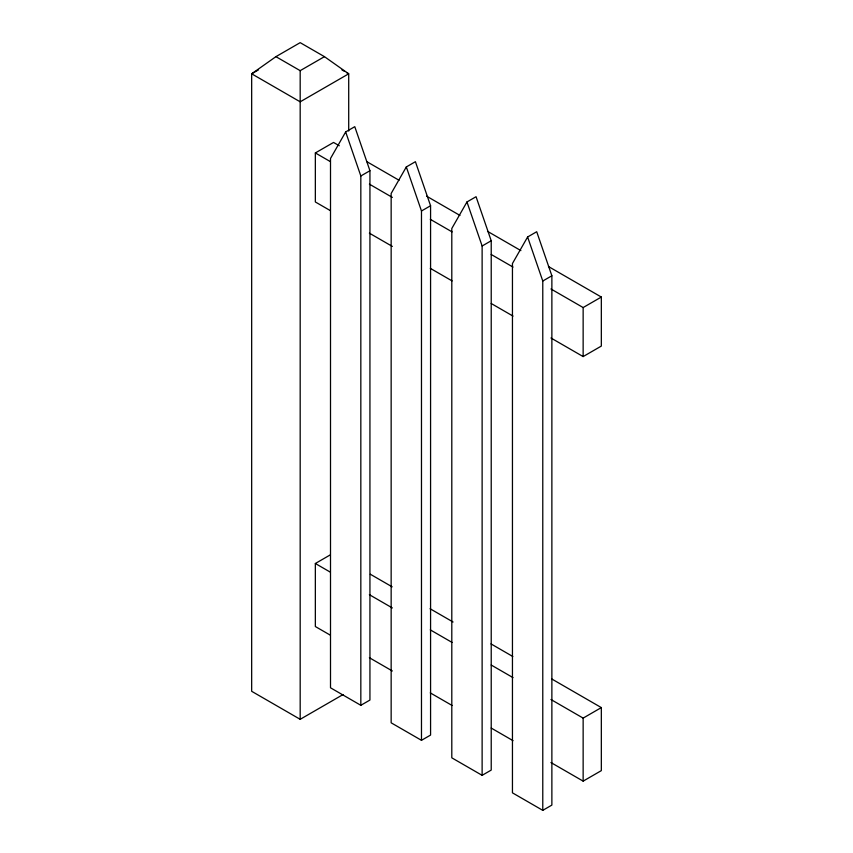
<?xml version="1.0" encoding="UTF-8"?>
<svg xmlns="http://www.w3.org/2000/svg" width="853" height="853" viewBox="0 0 853 853"><rect width="100%" height="100%" fill="white"/><g stroke="black" fill="none" stroke-linecap="round" stroke-linejoin="round"><path stroke-width="1.28" d="M345.668 131.938L330.506 158.477L330.506 687.795L360.83 705.303L369.935 700.057L369.935 170.728L354.773 126.681L345.668 131.938L360.83 175.974L360.83 705.303M406.316 166.953L391.154 193.482L391.154 722.811L421.478 740.319L430.573 735.073L430.573 205.744L415.411 161.697L406.316 166.953L421.478 210.99L421.478 740.319M466.964 201.969L451.802 228.497L451.802 757.827L482.126 775.334L491.221 770.088L491.221 240.759L476.059 196.712L466.964 201.969L482.126 246.005L482.126 775.334M527.612 236.985L512.45 263.513L512.45 792.842L542.775 810.35L551.87 805.093L551.87 275.775L536.708 231.728L527.612 236.985L542.775 281.021L542.775 810.35M348.706 131.031L348.706 73.806L324.449 56.661L300.181 42.65L275.924 56.661L251.667 73.806L251.667 691.303L300.181 719.314L343.066 694.555M258.438 69.903L251.667 73.806L300.181 101.816L348.706 73.806L346.446 72.505M275.924 56.661L300.181 70.66L324.449 56.661M330.292 210.595L315.343 201.969L315.343 152.943L333.544 142.44L339.291 145.756M360.83 175.974L369.935 170.728M421.478 210.99L430.573 205.744M482.126 246.005L491.221 240.759M542.775 281.021L551.87 275.775M550.953 288.975L583.143 307.549L601.333 297.047L601.333 346.073L583.143 356.575L550.953 337.991M330.292 635.154L315.343 626.529L315.343 563.502L330.132 554.962M550.953 699.524L583.143 718.109L601.333 707.595L601.333 770.632L583.143 781.135L550.953 762.55M341.936 69.903L344.185 71.204M366.875 161.686L399.055 180.26M426.639 196.19L459.97 215.436M487.553 231.355L520.884 250.601M548.468 266.531L601.333 297.047M315.343 152.943L330.292 161.569M369.37 184.131L392.348 197.406M430.275 219.306L452.111 231.909M491.189 254.471L513.026 267.074M369.37 233.157L392.348 246.421M430.275 268.322L452.111 280.925M491.189 303.487L513.026 316.1M370.319 574.229L392.156 586.832M430.083 608.733L453.071 622.008M490.997 643.898L512.834 656.511M551.912 679.063L601.333 707.595M315.343 563.502L330.292 572.128M369.37 594.68L392.348 607.954M430.275 629.855L452.111 642.458M491.189 665.02L513.026 677.623M369.37 657.716L392.348 670.98M430.275 692.881L452.111 705.484M491.189 728.046L513.026 740.66M583.143 307.549L583.143 356.575M583.143 718.109L583.143 781.135M300.181 70.66L300.181 719.314"/></g></svg>
